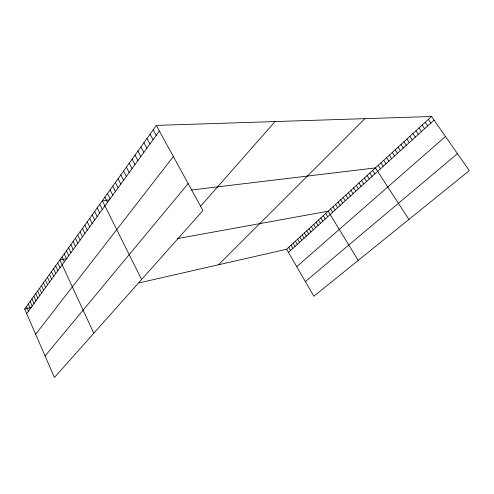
<?xml version="1.0" encoding="UTF-8"?>
<svg xmlns="http://www.w3.org/2000/svg" width="494" height="494" viewBox="0 0 494 494"><rect width="100%" height="100%" fill="white"/><g stroke="black" fill="none" stroke-linecap="round" stroke-linejoin="round"><path stroke-width="0.74" d="M156.326 125.402L202.923 210.574L54.426 377.502L24.7 309.022L156.326 125.402L431.534 116.498L469.3 170.64L313.844 296.246L286.644 249.229L139.061 282.914M26.676 313.579L159.395 131.009M35.648 334.247L173.363 156.536M45.084 355.976L188.158 183.583M200.354 206.498L275.078 121.555M218.502 264.784L364.875 118.653M286.644 249.229L431.534 116.498M288.471 252.385L434.053 120.116M296.721 266.649L445.477 136.486M305.348 281.561L457.463 153.665M24.7 309.022L31.56 307.453M67.098 258.621L59.891 259.93L93.786 333.259M177.229 238.621L328.146 211.21L358.199 260.406M109.149 199.897L102.338 200.712L141.593 279.518M191.524 189.999L375.415 167.904L408.896 219.447M428.36 119.4L430.867 123.006M425.217 122.277L427.711 125.877M422.104 125.136L424.574 128.724M419.011 127.965L421.468 131.546M415.942 130.78L418.387 134.349M412.898 133.565L415.324 137.128M409.878 136.332L412.292 139.888M406.883 139.08L409.279 142.624M403.907 141.803L406.29 145.335M400.961 144.501L403.326 148.033M398.034 147.181L400.387 150.701M395.126 149.843L397.466 153.356M392.248 152.485L394.57 155.987M389.389 155.104L391.699 158.599M386.549 157.703L388.846 161.186M383.733 160.278L386.018 163.755M380.942 162.841L383.208 166.305M378.169 165.379L380.423 168.843M372.618 170.467L374.847 173.907M369.839 173.011L372.056 176.444M367.085 175.531L369.284 178.958M364.35 178.038L366.542 181.452M361.639 180.526L363.812 183.935M358.947 182.99L361.108 186.392M356.273 185.441L358.422 188.832M353.618 187.868L355.754 191.252M350.987 190.283L353.111 193.654M348.369 192.679L350.481 196.044M345.775 195.056L347.875 198.409M343.2 197.415L345.287 200.762M340.644 199.755L342.719 203.096M338.106 202.077L340.168 205.411M335.593 204.386L337.643 207.708M333.092 206.677L335.13 209.993M330.61 208.95L332.635 212.259M325.694 213.451L327.701 216.743M323.267 215.674L325.262 218.959M320.853 217.885L322.835 221.158M318.463 220.077L320.433 223.344M316.086 222.257L318.043 225.517M313.721 224.418L315.672 227.672M311.381 226.567L313.32 229.809M309.053 228.697L310.979 231.933M306.737 230.815L308.657 234.045M304.446 232.921L306.348 236.138M302.167 235.008L304.063 238.219M299.901 237.083L301.785 240.282M297.654 239.139L299.531 242.338M295.418 241.183L297.289 244.376M293.201 243.215L295.06 246.395M291.003 245.234L292.849 248.408M288.817 247.235L290.651 250.402M153.171 129.811L156.209 135.393M150.046 134.158L153.06 139.728M146.965 138.462L149.948 144.001M143.921 142.71L146.879 148.231M140.913 146.903L143.84 152.405M137.943 151.047L140.846 156.53M135.004 155.147L137.882 160.599M132.102 159.192L134.955 164.626M129.237 163.187L132.065 168.602M126.408 167.139L129.206 172.536M123.605 171.048L126.384 176.42M120.839 174.907L123.593 180.261M118.103 178.723L120.832 184.052M115.398 182.49L118.109 187.806M112.731 186.219L115.411 191.511M110.088 189.906L112.749 195.179M107.476 193.549L110.113 198.798M104.895 197.149L107.513 202.386M99.751 204.325L102.326 209.518M97.195 207.894L99.745 213.062M94.663 211.42L97.201 216.57M92.168 214.909L94.675 220.04M89.692 218.354L92.187 223.467M87.247 221.769L89.717 226.857M84.832 225.141L87.277 230.21M82.436 228.475L84.869 233.532M80.071 231.779L82.486 236.811M77.731 235.039L80.127 240.053M75.415 238.269L77.793 243.264M73.131 241.461L75.483 246.444M70.864 244.623L73.198 249.581M68.623 247.753L70.938 252.693M66.406 250.847L68.703 255.769M64.208 253.904L66.492 258.807M62.04 256.936L64.306 261.82M57.761 262.901L59.996 267.748M55.655 265.834L57.872 270.669M53.574 268.742L55.773 273.553M51.512 271.62L53.698 276.412M49.468 274.466L51.635 279.246M47.449 277.282L49.604 282.043M45.448 280.073L47.585 284.816M43.466 282.84L45.59 287.564M41.508 285.575L43.614 290.281M39.569 288.28L41.657 292.973M37.643 290.96L39.724 295.634M35.741 293.615L37.803 298.277M33.858 296.246L35.901 300.889M31.986 298.851L34.024 303.477M30.14 301.433L32.159 306.039M28.312 303.983L30.313 308.577M26.497 306.515L28.491 311.09"/></g></svg>
